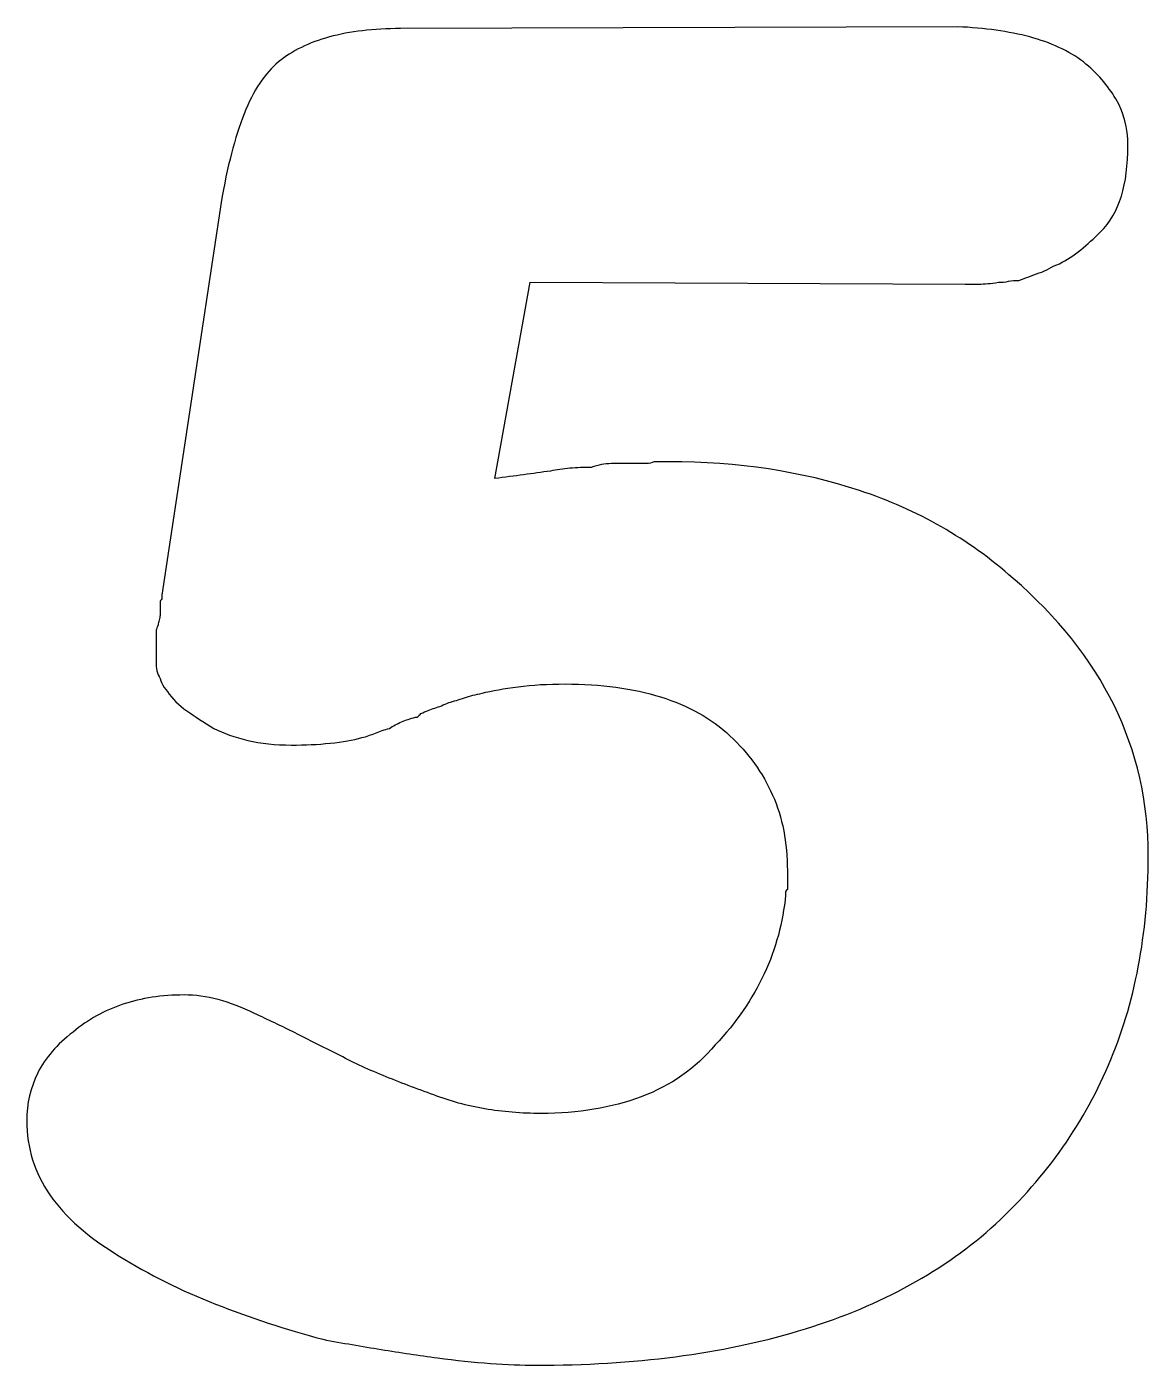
# Model space of a CAD drawing. Header units: millimetres. Extents: x -847 to 848, y -600 to 600.
# Drawn here: x -797.26 to -787.86, y 333.38 to 344.6 of the extents above; entities that cross this region are included whole.
import ezdxf

# ---------------------------------------------------------------- set-up
doc = ezdxf.new("R2010")
doc.units = ezdxf.units.MM
doc.header["$MEASUREMENT"] = 0

msp = doc.modelspace()

# ---------------------------------------------------------------- linework, layer by layer
at = {"color": 250}
msp.add_open_spline([(-793.042, 342.4595), (-793.042, 342.4595), (-793.3369, 340.8142), (-793.3369, 340.8142), (-793.3369, 340.8142), (-793.2541, 340.8245), (-793.1739, 340.8349), (-793.0963, 340.8452), (-793.0963, 340.8452), (-793.0187, 340.8556), (-792.9437, 340.8659), (-792.8712, 340.8763), (-792.8712, 340.8763), (-792.8195, 340.8866), (-792.7652, 340.8944), (-792.7082, 340.8996), (-792.7082, 340.8996), (-792.6513, 340.9047), (-792.5918, 340.9073), (-792.5297, 340.9073), (-792.5297, 340.9073), (-792.4987, 340.9177), (-792.4702, 340.9254), (-792.4444, 340.9306), (-792.4444, 340.9306), (-792.4185, 340.9358), (-792.39, 340.9384), (-792.359, 340.9384), (-792.359, 340.9384), (-792.3176, 340.9384), (-792.2788, 340.9384), (-792.2426, 340.9384), (-792.2426, 340.9384), (-792.2064, 340.9384), (-792.1676, 340.9384), (-792.1262, 340.9384), (-792.1262, 340.9384), (-792.1055, 340.9384), (-792.0848, 340.9384), (-792.0641, 340.9384), (-792.0641, 340.9384), (-792.0434, 340.9384), (-792.0227, 340.9435), (-792.002, 340.9539), (-792.002, 340.9539), (-791.9813, 340.9539), (-791.9606, 340.9539), (-791.9399, 340.9539), (-791.9399, 340.9539), (-791.9192, 340.9539), (-791.8985, 340.9539), (-791.8778, 340.9539), (-791.8778, 340.9539), (-791.2983, 340.9539), (-790.7654, 340.8737), (-790.279, 340.7133), (-790.279, 340.7133), (-789.7927, 340.5529), (-789.3632, 340.3071), (-788.9907, 339.976), (-788.9907, 339.976), (-788.6181, 339.6552), (-788.3362, 339.3008), (-788.1447, 338.9127), (-788.1447, 338.9127), (-787.9533, 338.5247), (-787.8576, 338.103), (-787.8576, 337.6477), (-787.8576, 337.6477), (-787.8576, 336.9957), (-787.9688, 336.4111), (-788.1913, 335.8937), (-788.1913, 335.8937), (-788.4138, 335.3762), (-788.7423, 334.9209), (-789.1769, 334.5277), (-789.1769, 334.5277), (-789.6116, 334.1448), (-790.1497, 333.8577), (-790.7913, 333.6662), (-790.7913, 333.6662), (-791.4328, 333.4748), (-792.1676, 333.3791), (-792.9954, 333.3791), (-792.9954, 333.3791), (-793.1092, 333.3791), (-793.236, 333.3842), (-793.3757, 333.3946), (-793.3757, 333.3946), (-793.5154, 333.4049), (-793.6629, 333.4204), (-793.8181, 333.4411), (-793.8181, 333.4411), (-793.9733, 333.4618), (-794.1311, 333.4851), (-794.2915, 333.511), (-794.2915, 333.511), (-794.4519, 333.5369), (-794.6149, 333.5653), (-794.7805, 333.5964), (-794.7805, 333.5964), (-795.0909, 333.6792), (-795.391, 333.7775), (-795.6807, 333.8913), (-795.6807, 333.8913), (-795.9705, 334.0051), (-796.2395, 334.1396), (-796.4879, 334.2949), (-796.4879, 334.2949), (-796.7466, 334.4501), (-796.9406, 334.6208), (-797.07, 334.8071), (-797.07, 334.8071), (-797.1993, 334.9934), (-797.264, 335.2003), (-797.264, 335.428), (-797.264, 335.428), (-797.264, 335.5729), (-797.233, 335.7074), (-797.1709, 335.8316), (-797.1709, 335.8316), (-797.1088, 335.9557), (-797.0105, 336.0696), (-796.876, 336.1731), (-796.876, 336.1731), (-796.7518, 336.2765), (-796.6121, 336.3541), (-796.4569, 336.4059), (-796.4569, 336.4059), (-796.3016, 336.4576), (-796.1309, 336.4835), (-795.9446, 336.4835), (-795.9446, 336.4835), (-795.8515, 336.4835), (-795.7558, 336.4706), (-795.6575, 336.4447), (-795.6575, 336.4447), (-795.5592, 336.4188), (-795.4583, 336.38), (-795.3548, 336.3283), (-795.3548, 336.3283), (-795.241, 336.2765), (-795.1271, 336.2222), (-795.0133, 336.1653), (-795.0133, 336.1653), (-794.8995, 336.1084), (-794.7805, 336.0489), (-794.6563, 335.9868), (-794.6563, 335.9868), (-794.5425, 335.9247), (-794.4157, 335.8652), (-794.276, 335.8083), (-794.276, 335.8083), (-794.1363, 335.7514), (-793.994, 335.697), (-793.8491, 335.6453), (-793.8491, 335.6453), (-793.7146, 335.5936), (-793.5723, 335.5548), (-793.4223, 335.5289), (-793.4223, 335.5289), (-793.2722, 335.503), (-793.1144, 335.4901), (-792.9488, 335.4901), (-792.9488, 335.4901), (-792.6384, 335.4901), (-792.359, 335.5366), (-792.1106, 335.6298), (-792.1106, 335.6298), (-791.8623, 335.7229), (-791.6553, 335.8678), (-791.4898, 336.0644), (-791.4898, 336.0644), (-791.3138, 336.2507), (-791.1767, 336.4499), (-791.0784, 336.662), (-791.0784, 336.662), (-790.9801, 336.8741), (-790.9206, 337.094), (-790.8999, 337.3217), (-790.8999, 337.3217), (-790.8999, 337.332), (-790.8999, 337.3398), (-790.8999, 337.345), (-790.8999, 337.345), (-790.8999, 337.3502), (-790.8947, 337.3579), (-790.8844, 337.3683), (-790.8844, 337.3683), (-790.8844, 337.3786), (-790.8844, 337.3864), (-790.8844, 337.3915), (-790.8844, 337.3915), (-790.8844, 337.3967), (-790.8844, 337.4045), (-790.8844, 337.4148), (-790.8844, 337.4148), (-790.8844, 337.4252), (-790.8844, 337.4355), (-790.8844, 337.4459), (-790.8844, 337.4459), (-790.8844, 337.4562), (-790.8844, 337.4666), (-790.8844, 337.4769), (-790.8844, 337.4769), (-790.8844, 337.4769), (-790.8844, 337.4821), (-790.8844, 337.4924), (-790.8844, 337.4924), (-790.8844, 337.5028), (-790.8844, 337.5131), (-790.8844, 337.5235), (-790.8844, 337.5235), (-790.8844, 337.7615), (-790.9258, 337.9736), (-791.0086, 338.1599), (-791.0086, 338.1599), (-791.0914, 338.3462), (-791.2104, 338.5117), (-791.3656, 338.6566), (-791.3656, 338.6566), (-791.5208, 338.8015), (-791.7148, 338.9101), (-791.9477, 338.9826), (-791.9477, 338.9826), (-792.1805, 339.055), (-792.447, 339.0912), (-792.7471, 339.0912), (-792.7471, 339.0912), (-792.8919, 339.0912), (-793.0239, 339.0835), (-793.1429, 339.0679), (-793.1429, 339.0679), (-793.2619, 339.0524), (-793.3628, 339.0343), (-793.4456, 339.0136), (-793.4456, 339.0136), (-793.4973, 339.0033), (-793.5464, 338.9903), (-793.593, 338.9748), (-793.593, 338.9748), (-793.6396, 338.9593), (-793.6836, 338.9464), (-793.725, 338.936), (-793.725, 338.936), (-793.7663, 338.9153), (-793.8051, 338.8998), (-793.8414, 338.8894), (-793.8414, 338.8894), (-793.8776, 338.8791), (-793.9164, 338.8636), (-793.9578, 338.8429), (-793.9578, 338.8429), (-793.9681, 338.8325), (-793.9759, 338.8248), (-793.9811, 338.8196), (-793.9811, 338.8196), (-793.9862, 338.8144), (-793.9888, 338.8118), (-793.9888, 338.8118), (-793.9888, 338.8118), (-793.9888, 338.8118), (-793.9888, 338.8118), (-793.9888, 338.8118), (-793.9888, 338.8118), (-793.9888, 338.8118), (-793.9888, 338.8118), (-793.9888, 338.8118), (-793.9888, 338.8118), (-793.9992, 338.8118), (-794.0044, 338.8118), (-794.0044, 338.8118), (-794.0044, 338.8118), (-794.0044, 338.8118), (-794.0044, 338.8118), (-794.0044, 338.8118), (-794.0044, 338.8118), (-794.0457, 338.8015), (-794.0845, 338.7885), (-794.1208, 338.773), (-794.1208, 338.773), (-794.157, 338.7575), (-794.1906, 338.7394), (-794.2217, 338.7187), (-794.2217, 338.7187), (-794.2631, 338.7083), (-794.3019, 338.6954), (-794.3381, 338.6799), (-794.3381, 338.6799), (-794.3743, 338.6644), (-794.4131, 338.6514), (-794.4545, 338.6411), (-794.4545, 338.6411), (-794.5269, 338.6204), (-794.6149, 338.6049), (-794.7184, 338.5945), (-794.7184, 338.5945), (-794.8219, 338.5842), (-794.9305, 338.579), (-795.0443, 338.579), (-795.0443, 338.579), (-795.1789, 338.579), (-795.3005, 338.5919), (-795.4091, 338.6178), (-795.4091, 338.6178), (-795.5178, 338.6437), (-795.6135, 338.6773), (-795.6963, 338.7187), (-795.6963, 338.7187), (-795.7791, 338.7704), (-795.8541, 338.8196), (-795.9213, 338.8662), (-795.9213, 338.8662), (-795.9886, 338.9127), (-796.0429, 338.967), (-796.0843, 339.0291), (-796.0843, 339.0291), (-796.105, 339.0498), (-796.1205, 339.0731), (-796.1309, 339.099), (-796.1309, 339.099), (-796.1412, 339.1249), (-796.1516, 339.1481), (-796.1619, 339.1688), (-796.1619, 339.1688), (-796.1723, 339.1895), (-796.1775, 339.2128), (-796.1775, 339.2387), (-796.1775, 339.2387), (-796.1775, 339.2646), (-796.1775, 339.2878), (-796.1775, 339.3085), (-796.1775, 339.3085), (-796.1775, 339.3396), (-796.1775, 339.3706), (-796.1775, 339.4017), (-796.1775, 339.4017), (-796.1775, 339.4327), (-796.1775, 339.4638), (-796.1775, 339.4948), (-796.1775, 339.4948), (-796.1775, 339.5155), (-796.1775, 339.531), (-796.1775, 339.5414), (-796.1775, 339.5414), (-796.1775, 339.5517), (-796.1723, 339.5672), (-796.1619, 339.5879), (-796.1619, 339.5879), (-796.1619, 339.5983), (-796.1593, 339.6112), (-796.1542, 339.6267), (-796.1542, 339.6267), (-796.149, 339.6423), (-796.1464, 339.6552), (-796.1464, 339.6655), (-796.1464, 339.6655), (-796.1464, 339.6655), (-796.1464, 339.6655), (-796.1464, 339.6655), (-796.1464, 339.6655), (-796.1464, 339.6655), (-796.1464, 339.6707), (-796.1464, 339.6811), (-796.1464, 339.6811), (-796.1464, 339.6811), (-796.1464, 339.6811), (-796.1464, 339.6811), (-796.1464, 339.6811), (-796.1464, 339.6811), (-796.1464, 339.6811), (-796.1464, 339.6811), (-796.1464, 339.6811), (-796.1464, 339.6811), (-796.1464, 339.6837), (-796.1464, 339.6888), (-796.1464, 339.6888), (-796.1464, 339.694), (-796.1464, 339.7018), (-796.1464, 339.7121), (-796.1464, 339.7121), (-796.1464, 339.7225), (-796.1464, 339.7328), (-796.1464, 339.7432), (-796.1464, 339.7432), (-796.1464, 339.7535), (-796.1464, 339.7639), (-796.1464, 339.7742), (-796.1464, 339.7742), (-796.1464, 339.7742), (-796.1464, 339.7768), (-796.1464, 339.782), (-796.1464, 339.782), (-796.1464, 339.7871), (-796.1412, 339.7949), (-796.1309, 339.8052), (-796.1309, 339.8052), (-796.1309, 339.8052), (-796.1309, 339.8078), (-796.1309, 339.813), (-796.1309, 339.813), (-796.1309, 339.8182), (-796.1309, 339.8259), (-796.1309, 339.8363), (-796.1309, 339.8363), (-796.1309, 339.8363), (-795.6342, 343.127), (-795.6342, 343.127), (-795.6342, 343.127), (-795.5824, 343.4271), (-795.5178, 343.6754), (-795.4402, 343.8721), (-795.4402, 343.8721), (-795.3625, 344.0687), (-795.2668, 344.2136), (-795.153, 344.3067), (-795.153, 344.3067), (-795.0392, 344.3998), (-794.8969, 344.4697), (-794.7261, 344.5162), (-794.7261, 344.5162), (-794.5554, 344.5628), (-794.3562, 344.5861), (-794.1285, 344.5861), (-794.1285, 344.5861), (-794.1285, 344.5861), (-789.4563, 344.6016), (-789.4563, 344.6016), (-789.4563, 344.6016), (-789.2287, 344.5913), (-789.0269, 344.5628), (-788.851, 344.5162), (-788.851, 344.5162), (-788.6751, 344.4697), (-788.525, 344.3998), (-788.4008, 344.3067), (-788.4008, 344.3067), (-788.287, 344.2136), (-788.1965, 344.1101), (-788.1292, 343.9962), (-788.1292, 343.9962), (-788.0619, 343.8824), (-788.0283, 343.7531), (-788.0283, 343.6082), (-788.0283, 343.6082), (-788.0283, 343.4426), (-788.0464, 343.3003), (-788.0826, 343.1813), (-788.0826, 343.1813), (-788.1188, 343.0623), (-788.1784, 342.9614), (-788.2611, 342.8786), (-788.2611, 342.8786), (-788.3129, 342.8269), (-788.3672, 342.7777), (-788.4241, 342.7312), (-788.4241, 342.7312), (-788.481, 342.6846), (-788.5405, 342.6458), (-788.6026, 342.6148), (-788.6026, 342.6148), (-788.6337, 342.6044), (-788.6621, 342.5915), (-788.688, 342.576), (-788.688, 342.576), (-788.7139, 342.5604), (-788.7423, 342.5475), (-788.7734, 342.5372), (-788.7734, 342.5372), (-788.8044, 342.5268), (-788.8329, 342.5165), (-788.8587, 342.5061), (-788.8587, 342.5061), (-788.8846, 342.4958), (-788.9131, 342.4854), (-788.9441, 342.4751), (-788.9441, 342.4751), (-788.9752, 342.4751), (-789.0036, 342.4725), (-789.0295, 342.4673), (-789.0295, 342.4673), (-789.0554, 342.4621), (-789.0838, 342.4595), (-789.1149, 342.4595), (-789.1149, 342.4595), (-789.1769, 342.4492), (-789.2313, 342.444), (-789.2778, 342.444), (-789.2778, 342.444), (-789.3244, 342.444), (-789.3632, 342.444), (-789.3943, 342.444), (-789.3943, 342.444), (-789.3943, 342.444), (-793.042, 342.4595), (-793.042, 342.4595), (-793.042, 342.4595), (-793.042, 342.4595), (-793.042, 342.4595), (-793.042, 342.4595)], degree=3, knots=[0, 0, 0, 0, 0.008, 0.008, 0.008, 0.008, 0.016, 0.016, 0.016, 0.016, 0.024, 0.024, 0.024, 0.024, 0.032, 0.032, 0.032, 0.032, 0.04, 0.04, 0.04, 0.04, 0.048, 0.048, 0.048, 0.048, 0.056, 0.056, 0.056, 0.056, 0.064, 0.064, 0.064, 0.064, 0.072, 0.072, 0.072, 0.072, 0.08, 0.08, 0.08, 0.08, 0.088, 0.088, 0.088, 0.088, 0.096, 0.096, 0.096, 0.096, 0.104, 0.104, 0.104, 0.104, 0.112, 0.112, 0.112, 0.112, 0.12, 0.12, 0.12, 0.12, 0.128, 0.128, 0.128, 0.128, 0.136, 0.136, 0.136, 0.136, 0.144, 0.144, 0.144, 0.144, 0.152, 0.152, 0.152, 0.152, 0.16, 0.16, 0.16, 0.16, 0.168, 0.168, 0.168, 0.168, 0.176, 0.176, 0.176, 0.176, 0.184, 0.184, 0.184, 0.184, 0.192, 0.192, 0.192, 0.192, 0.2, 0.2, 0.2, 0.2, 0.208, 0.208, 0.208, 0.208, 0.216, 0.216, 0.216, 0.216, 0.224, 0.224, 0.224, 0.224, 0.232, 0.232, 0.232, 0.232, 0.24, 0.24, 0.24, 0.24, 0.248, 0.248, 0.248, 0.248, 0.256, 0.256, 0.256, 0.256, 0.264, 0.264, 0.264, 0.264, 0.272, 0.272, 0.272, 0.272, 0.28, 0.28, 0.28, 0.28, 0.288, 0.288, 0.288, 0.288, 0.296, 0.296, 0.296, 0.296, 0.304, 0.304, 0.304, 0.304, 0.312, 0.312, 0.312, 0.312, 0.32, 0.32, 0.32, 0.32, 0.328, 0.328, 0.328, 0.328, 0.336, 0.336, 0.336, 0.336, 0.344, 0.344, 0.344, 0.344, 0.352, 0.352, 0.352, 0.352, 0.36, 0.36, 0.36, 0.36, 0.368, 0.368, 0.368, 0.368, 0.376, 0.376, 0.376, 0.376, 0.384, 0.384, 0.384, 0.384, 0.392, 0.392, 0.392, 0.392, 0.4, 0.4, 0.4, 0.4, 0.408, 0.408, 0.408, 0.408, 0.416, 0.416, 0.416, 0.416, 0.424, 0.424, 0.424, 0.424, 0.432, 0.432, 0.432, 0.432, 0.44, 0.44, 0.44, 0.44, 0.448, 0.448, 0.448, 0.448, 0.456, 0.456, 0.456, 0.456, 0.464, 0.464, 0.464, 0.464, 0.472, 0.472, 0.472, 0.472, 0.48, 0.48, 0.48, 0.48, 0.488, 0.488, 0.488, 0.488, 0.496, 0.496, 0.496, 0.496, 0.504, 0.504, 0.504, 0.504, 0.512, 0.512, 0.512, 0.512, 0.52, 0.52, 0.52, 0.52, 0.528, 0.528, 0.528, 0.528, 0.536, 0.536, 0.536, 0.536, 0.544, 0.544, 0.544, 0.544, 0.552, 0.552, 0.552, 0.552, 0.56, 0.56, 0.56, 0.56, 0.568, 0.568, 0.568, 0.568, 0.576, 0.576, 0.576, 0.576, 0.584, 0.584, 0.584, 0.584, 0.592, 0.592, 0.592, 0.592, 0.6, 0.6, 0.6, 0.6, 0.608, 0.608, 0.608, 0.608, 0.616, 0.616, 0.616, 0.616, 0.624, 0.624, 0.624, 0.624, 0.632, 0.632, 0.632, 0.632, 0.64, 0.64, 0.64, 0.64, 0.648, 0.648, 0.648, 0.648, 0.656, 0.656, 0.656, 0.656, 0.664, 0.664, 0.664, 0.664, 0.672, 0.672, 0.672, 0.672, 0.68, 0.68, 0.68, 0.68, 0.688, 0.688, 0.688, 0.688, 0.696, 0.696, 0.696, 0.696, 0.704, 0.704, 0.704, 0.704, 0.712, 0.712, 0.712, 0.712, 0.72, 0.72, 0.72, 0.72, 0.728, 0.728, 0.728, 0.728, 0.736, 0.736, 0.736, 0.736, 0.744, 0.744, 0.744, 0.744, 0.752, 0.752, 0.752, 0.752, 0.76, 0.76, 0.76, 0.76, 0.768, 0.768, 0.768, 0.768, 0.776, 0.776, 0.776, 0.776, 0.784, 0.784, 0.784, 0.784, 0.792, 0.792, 0.792, 0.792, 0.8, 0.8, 0.8, 0.8, 0.808, 0.808, 0.808, 0.808, 0.816, 0.816, 0.816, 0.816, 0.824, 0.824, 0.824, 0.824, 0.832, 0.832, 0.832, 0.832, 0.84, 0.84, 0.84, 0.84, 0.848, 0.848, 0.848, 0.848, 0.856, 0.856, 0.856, 0.856, 0.864, 0.864, 0.864, 0.864, 0.872, 0.872, 0.872, 0.872, 0.88, 0.88, 0.88, 0.88, 0.888, 0.888, 0.888, 0.888, 0.896, 0.896, 0.896, 0.896, 0.904, 0.904, 0.904, 0.904, 0.912, 0.912, 0.912, 0.912, 0.92, 0.92, 0.92, 0.92, 0.928, 0.928, 0.928, 0.928, 0.936, 0.936, 0.936, 0.936, 0.944, 0.944, 0.944, 0.944, 0.952, 0.952, 0.952, 0.952, 0.96, 0.96, 0.96, 0.96, 0.968, 0.968, 0.968, 0.968, 0.976, 0.976, 0.976, 0.976, 0.984, 0.984, 0.984, 0.984, 0.992, 0.992, 0.992, 0.992, 1, 1, 1, 1], dxfattribs=at)
at = {"color": 250, "lineweight": 5}
msp.add_open_spline([(-793.042, 342.4595), (-793.042, 342.4595), (-793.3369, 340.8142), (-793.3369, 340.8142), (-793.3369, 340.8142), (-793.2541, 340.8245), (-793.1739, 340.8349), (-793.0963, 340.8452), (-793.0963, 340.8452), (-793.0187, 340.8556), (-792.9437, 340.8659), (-792.8712, 340.8763), (-792.8712, 340.8763), (-792.8195, 340.8866), (-792.7652, 340.8944), (-792.7082, 340.8996), (-792.7082, 340.8996), (-792.6513, 340.9047), (-792.5918, 340.9073), (-792.5297, 340.9073), (-792.5297, 340.9073), (-792.4987, 340.9177), (-792.4702, 340.9254), (-792.4444, 340.9306), (-792.4444, 340.9306), (-792.4185, 340.9358), (-792.39, 340.9384), (-792.359, 340.9384), (-792.359, 340.9384), (-792.3176, 340.9384), (-792.2788, 340.9384), (-792.2426, 340.9384), (-792.2426, 340.9384), (-792.2064, 340.9384), (-792.1676, 340.9384), (-792.1262, 340.9384), (-792.1262, 340.9384), (-792.1055, 340.9384), (-792.0848, 340.9384), (-792.0641, 340.9384), (-792.0641, 340.9384), (-792.0434, 340.9384), (-792.0227, 340.9435), (-792.002, 340.9539), (-792.002, 340.9539), (-791.9813, 340.9539), (-791.9606, 340.9539), (-791.9399, 340.9539), (-791.9399, 340.9539), (-791.9192, 340.9539), (-791.8985, 340.9539), (-791.8778, 340.9539), (-791.8778, 340.9539), (-791.2983, 340.9539), (-790.7654, 340.8737), (-790.279, 340.7133), (-790.279, 340.7133), (-789.7927, 340.5529), (-789.3632, 340.3071), (-788.9907, 339.976), (-788.9907, 339.976), (-788.6181, 339.6552), (-788.3362, 339.3008), (-788.1447, 338.9127), (-788.1447, 338.9127), (-787.9533, 338.5247), (-787.8576, 338.103), (-787.8576, 337.6477), (-787.8576, 337.6477), (-787.8576, 336.9957), (-787.9688, 336.4111), (-788.1913, 335.8937), (-788.1913, 335.8937), (-788.4138, 335.3762), (-788.7423, 334.9209), (-789.1769, 334.5277), (-789.1769, 334.5277), (-789.6116, 334.1448), (-790.1497, 333.8577), (-790.7913, 333.6662), (-790.7913, 333.6662), (-791.4328, 333.4748), (-792.1676, 333.3791), (-792.9954, 333.3791), (-792.9954, 333.3791), (-793.1092, 333.3791), (-793.236, 333.3842), (-793.3757, 333.3946), (-793.3757, 333.3946), (-793.5154, 333.4049), (-793.6629, 333.4204), (-793.8181, 333.4411), (-793.8181, 333.4411), (-793.9733, 333.4618), (-794.1311, 333.4851), (-794.2915, 333.511), (-794.2915, 333.511), (-794.4519, 333.5369), (-794.6149, 333.5653), (-794.7805, 333.5964), (-794.7805, 333.5964), (-795.0909, 333.6792), (-795.391, 333.7775), (-795.6807, 333.8913), (-795.6807, 333.8913), (-795.9705, 334.0051), (-796.2395, 334.1396), (-796.4879, 334.2949), (-796.4879, 334.2949), (-796.7466, 334.4501), (-796.9406, 334.6208), (-797.07, 334.8071), (-797.07, 334.8071), (-797.1993, 334.9934), (-797.264, 335.2003), (-797.264, 335.428), (-797.264, 335.428), (-797.264, 335.5729), (-797.233, 335.7074), (-797.1709, 335.8316), (-797.1709, 335.8316), (-797.1088, 335.9557), (-797.0105, 336.0696), (-796.876, 336.1731), (-796.876, 336.1731), (-796.7518, 336.2765), (-796.6121, 336.3541), (-796.4569, 336.4059), (-796.4569, 336.4059), (-796.3016, 336.4576), (-796.1309, 336.4835), (-795.9446, 336.4835), (-795.9446, 336.4835), (-795.8515, 336.4835), (-795.7558, 336.4706), (-795.6575, 336.4447), (-795.6575, 336.4447), (-795.5592, 336.4188), (-795.4583, 336.38), (-795.3548, 336.3283), (-795.3548, 336.3283), (-795.241, 336.2765), (-795.1271, 336.2222), (-795.0133, 336.1653), (-795.0133, 336.1653), (-794.8995, 336.1084), (-794.7805, 336.0489), (-794.6563, 335.9868), (-794.6563, 335.9868), (-794.5425, 335.9247), (-794.4157, 335.8652), (-794.276, 335.8083), (-794.276, 335.8083), (-794.1363, 335.7514), (-793.994, 335.697), (-793.8491, 335.6453), (-793.8491, 335.6453), (-793.7146, 335.5936), (-793.5723, 335.5548), (-793.4223, 335.5289), (-793.4223, 335.5289), (-793.2722, 335.503), (-793.1144, 335.4901), (-792.9488, 335.4901), (-792.9488, 335.4901), (-792.6384, 335.4901), (-792.359, 335.5366), (-792.1106, 335.6298), (-792.1106, 335.6298), (-791.8623, 335.7229), (-791.6553, 335.8678), (-791.4898, 336.0644), (-791.4898, 336.0644), (-791.3138, 336.2507), (-791.1767, 336.4499), (-791.0784, 336.662), (-791.0784, 336.662), (-790.9801, 336.8741), (-790.9206, 337.094), (-790.8999, 337.3217), (-790.8999, 337.3217), (-790.8999, 337.332), (-790.8999, 337.3398), (-790.8999, 337.345), (-790.8999, 337.345), (-790.8999, 337.3502), (-790.8947, 337.3579), (-790.8844, 337.3683), (-790.8844, 337.3683), (-790.8844, 337.3786), (-790.8844, 337.3864), (-790.8844, 337.3915), (-790.8844, 337.3915), (-790.8844, 337.3967), (-790.8844, 337.4045), (-790.8844, 337.4148), (-790.8844, 337.4148), (-790.8844, 337.4252), (-790.8844, 337.4355), (-790.8844, 337.4459), (-790.8844, 337.4459), (-790.8844, 337.4562), (-790.8844, 337.4666), (-790.8844, 337.4769), (-790.8844, 337.4769), (-790.8844, 337.4769), (-790.8844, 337.4821), (-790.8844, 337.4924), (-790.8844, 337.4924), (-790.8844, 337.5028), (-790.8844, 337.5131), (-790.8844, 337.5235), (-790.8844, 337.5235), (-790.8844, 337.7615), (-790.9258, 337.9736), (-791.0086, 338.1599), (-791.0086, 338.1599), (-791.0914, 338.3462), (-791.2104, 338.5117), (-791.3656, 338.6566), (-791.3656, 338.6566), (-791.5208, 338.8015), (-791.7148, 338.9101), (-791.9477, 338.9826), (-791.9477, 338.9826), (-792.1805, 339.055), (-792.447, 339.0912), (-792.7471, 339.0912), (-792.7471, 339.0912), (-792.8919, 339.0912), (-793.0239, 339.0835), (-793.1429, 339.0679), (-793.1429, 339.0679), (-793.2619, 339.0524), (-793.3628, 339.0343), (-793.4456, 339.0136), (-793.4456, 339.0136), (-793.4973, 339.0033), (-793.5464, 338.9903), (-793.593, 338.9748), (-793.593, 338.9748), (-793.6396, 338.9593), (-793.6836, 338.9464), (-793.725, 338.936), (-793.725, 338.936), (-793.7663, 338.9153), (-793.8051, 338.8998), (-793.8414, 338.8894), (-793.8414, 338.8894), (-793.8776, 338.8791), (-793.9164, 338.8636), (-793.9578, 338.8429), (-793.9578, 338.8429), (-793.9681, 338.8325), (-793.9759, 338.8248), (-793.9811, 338.8196), (-793.9811, 338.8196), (-793.9862, 338.8144), (-793.9888, 338.8118), (-793.9888, 338.8118), (-793.9888, 338.8118), (-793.9888, 338.8118), (-793.9888, 338.8118), (-793.9888, 338.8118), (-793.9888, 338.8118), (-793.9888, 338.8118), (-793.9888, 338.8118), (-793.9888, 338.8118), (-793.9888, 338.8118), (-793.9992, 338.8118), (-794.0044, 338.8118), (-794.0044, 338.8118), (-794.0044, 338.8118), (-794.0044, 338.8118), (-794.0044, 338.8118), (-794.0044, 338.8118), (-794.0044, 338.8118), (-794.0457, 338.8015), (-794.0845, 338.7885), (-794.1208, 338.773), (-794.1208, 338.773), (-794.157, 338.7575), (-794.1906, 338.7394), (-794.2217, 338.7187), (-794.2217, 338.7187), (-794.2631, 338.7083), (-794.3019, 338.6954), (-794.3381, 338.6799), (-794.3381, 338.6799), (-794.3743, 338.6644), (-794.4131, 338.6514), (-794.4545, 338.6411), (-794.4545, 338.6411), (-794.5269, 338.6204), (-794.6149, 338.6049), (-794.7184, 338.5945), (-794.7184, 338.5945), (-794.8219, 338.5842), (-794.9305, 338.579), (-795.0443, 338.579), (-795.0443, 338.579), (-795.1789, 338.579), (-795.3005, 338.5919), (-795.4091, 338.6178), (-795.4091, 338.6178), (-795.5178, 338.6437), (-795.6135, 338.6773), (-795.6963, 338.7187), (-795.6963, 338.7187), (-795.7791, 338.7704), (-795.8541, 338.8196), (-795.9213, 338.8662), (-795.9213, 338.8662), (-795.9886, 338.9127), (-796.0429, 338.967), (-796.0843, 339.0291), (-796.0843, 339.0291), (-796.105, 339.0498), (-796.1205, 339.0731), (-796.1309, 339.099), (-796.1309, 339.099), (-796.1412, 339.1249), (-796.1516, 339.1481), (-796.1619, 339.1688), (-796.1619, 339.1688), (-796.1723, 339.1895), (-796.1775, 339.2128), (-796.1775, 339.2387), (-796.1775, 339.2387), (-796.1775, 339.2646), (-796.1775, 339.2878), (-796.1775, 339.3085), (-796.1775, 339.3085), (-796.1775, 339.3396), (-796.1775, 339.3706), (-796.1775, 339.4017), (-796.1775, 339.4017), (-796.1775, 339.4327), (-796.1775, 339.4638), (-796.1775, 339.4948), (-796.1775, 339.4948), (-796.1775, 339.5155), (-796.1775, 339.531), (-796.1775, 339.5414), (-796.1775, 339.5414), (-796.1775, 339.5517), (-796.1723, 339.5672), (-796.1619, 339.5879), (-796.1619, 339.5879), (-796.1619, 339.5983), (-796.1593, 339.6112), (-796.1542, 339.6267), (-796.1542, 339.6267), (-796.149, 339.6423), (-796.1464, 339.6552), (-796.1464, 339.6655), (-796.1464, 339.6655), (-796.1464, 339.6655), (-796.1464, 339.6655), (-796.1464, 339.6655), (-796.1464, 339.6655), (-796.1464, 339.6655), (-796.1464, 339.6707), (-796.1464, 339.6811), (-796.1464, 339.6811), (-796.1464, 339.6811), (-796.1464, 339.6811), (-796.1464, 339.6811), (-796.1464, 339.6811), (-796.1464, 339.6811), (-796.1464, 339.6811), (-796.1464, 339.6811), (-796.1464, 339.6811), (-796.1464, 339.6811), (-796.1464, 339.6837), (-796.1464, 339.6888), (-796.1464, 339.6888), (-796.1464, 339.694), (-796.1464, 339.7018), (-796.1464, 339.7121), (-796.1464, 339.7121), (-796.1464, 339.7225), (-796.1464, 339.7328), (-796.1464, 339.7432), (-796.1464, 339.7432), (-796.1464, 339.7535), (-796.1464, 339.7639), (-796.1464, 339.7742), (-796.1464, 339.7742), (-796.1464, 339.7742), (-796.1464, 339.7768), (-796.1464, 339.782), (-796.1464, 339.782), (-796.1464, 339.7871), (-796.1412, 339.7949), (-796.1309, 339.8052), (-796.1309, 339.8052), (-796.1309, 339.8052), (-796.1309, 339.8078), (-796.1309, 339.813), (-796.1309, 339.813), (-796.1309, 339.8182), (-796.1309, 339.8259), (-796.1309, 339.8363), (-796.1309, 339.8363), (-796.1309, 339.8363), (-795.6342, 343.127), (-795.6342, 343.127), (-795.6342, 343.127), (-795.5824, 343.4271), (-795.5178, 343.6754), (-795.4402, 343.8721), (-795.4402, 343.8721), (-795.3625, 344.0687), (-795.2668, 344.2136), (-795.153, 344.3067), (-795.153, 344.3067), (-795.0392, 344.3998), (-794.8969, 344.4697), (-794.7261, 344.5162), (-794.7261, 344.5162), (-794.5554, 344.5628), (-794.3562, 344.5861), (-794.1285, 344.5861), (-794.1285, 344.5861), (-794.1285, 344.5861), (-789.4563, 344.6016), (-789.4563, 344.6016), (-789.4563, 344.6016), (-789.2287, 344.5913), (-789.0269, 344.5628), (-788.851, 344.5162), (-788.851, 344.5162), (-788.6751, 344.4697), (-788.525, 344.3998), (-788.4008, 344.3067), (-788.4008, 344.3067), (-788.287, 344.2136), (-788.1965, 344.1101), (-788.1292, 343.9962), (-788.1292, 343.9962), (-788.0619, 343.8824), (-788.0283, 343.7531), (-788.0283, 343.6082), (-788.0283, 343.6082), (-788.0283, 343.4426), (-788.0464, 343.3003), (-788.0826, 343.1813), (-788.0826, 343.1813), (-788.1188, 343.0623), (-788.1784, 342.9614), (-788.2611, 342.8786), (-788.2611, 342.8786), (-788.3129, 342.8269), (-788.3672, 342.7777), (-788.4241, 342.7312), (-788.4241, 342.7312), (-788.481, 342.6846), (-788.5405, 342.6458), (-788.6026, 342.6148), (-788.6026, 342.6148), (-788.6337, 342.6044), (-788.6621, 342.5915), (-788.688, 342.576), (-788.688, 342.576), (-788.7139, 342.5604), (-788.7423, 342.5475), (-788.7734, 342.5372), (-788.7734, 342.5372), (-788.8044, 342.5268), (-788.8329, 342.5165), (-788.8587, 342.5061), (-788.8587, 342.5061), (-788.8846, 342.4958), (-788.9131, 342.4854), (-788.9441, 342.4751), (-788.9441, 342.4751), (-788.9752, 342.4751), (-789.0036, 342.4725), (-789.0295, 342.4673), (-789.0295, 342.4673), (-789.0554, 342.4621), (-789.0838, 342.4595), (-789.1149, 342.4595), (-789.1149, 342.4595), (-789.1769, 342.4492), (-789.2313, 342.444), (-789.2778, 342.444), (-789.2778, 342.444), (-789.3244, 342.444), (-789.3632, 342.444), (-789.3943, 342.444), (-789.3943, 342.444), (-789.3943, 342.444), (-793.042, 342.4595), (-793.042, 342.4595), (-793.042, 342.4595), (-793.042, 342.4595), (-793.042, 342.4595), (-793.042, 342.4595)], degree=3, knots=[0, 0, 0, 0, 0.008, 0.008, 0.008, 0.008, 0.016, 0.016, 0.016, 0.016, 0.024, 0.024, 0.024, 0.024, 0.032, 0.032, 0.032, 0.032, 0.04, 0.04, 0.04, 0.04, 0.048, 0.048, 0.048, 0.048, 0.056, 0.056, 0.056, 0.056, 0.064, 0.064, 0.064, 0.064, 0.072, 0.072, 0.072, 0.072, 0.08, 0.08, 0.08, 0.08, 0.088, 0.088, 0.088, 0.088, 0.096, 0.096, 0.096, 0.096, 0.104, 0.104, 0.104, 0.104, 0.112, 0.112, 0.112, 0.112, 0.12, 0.12, 0.12, 0.12, 0.128, 0.128, 0.128, 0.128, 0.136, 0.136, 0.136, 0.136, 0.144, 0.144, 0.144, 0.144, 0.152, 0.152, 0.152, 0.152, 0.16, 0.16, 0.16, 0.16, 0.168, 0.168, 0.168, 0.168, 0.176, 0.176, 0.176, 0.176, 0.184, 0.184, 0.184, 0.184, 0.192, 0.192, 0.192, 0.192, 0.2, 0.2, 0.2, 0.2, 0.208, 0.208, 0.208, 0.208, 0.216, 0.216, 0.216, 0.216, 0.224, 0.224, 0.224, 0.224, 0.232, 0.232, 0.232, 0.232, 0.24, 0.24, 0.24, 0.24, 0.248, 0.248, 0.248, 0.248, 0.256, 0.256, 0.256, 0.256, 0.264, 0.264, 0.264, 0.264, 0.272, 0.272, 0.272, 0.272, 0.28, 0.28, 0.28, 0.28, 0.288, 0.288, 0.288, 0.288, 0.296, 0.296, 0.296, 0.296, 0.304, 0.304, 0.304, 0.304, 0.312, 0.312, 0.312, 0.312, 0.32, 0.32, 0.32, 0.32, 0.328, 0.328, 0.328, 0.328, 0.336, 0.336, 0.336, 0.336, 0.344, 0.344, 0.344, 0.344, 0.352, 0.352, 0.352, 0.352, 0.36, 0.36, 0.36, 0.36, 0.368, 0.368, 0.368, 0.368, 0.376, 0.376, 0.376, 0.376, 0.384, 0.384, 0.384, 0.384, 0.392, 0.392, 0.392, 0.392, 0.4, 0.4, 0.4, 0.4, 0.408, 0.408, 0.408, 0.408, 0.416, 0.416, 0.416, 0.416, 0.424, 0.424, 0.424, 0.424, 0.432, 0.432, 0.432, 0.432, 0.44, 0.44, 0.44, 0.44, 0.448, 0.448, 0.448, 0.448, 0.456, 0.456, 0.456, 0.456, 0.464, 0.464, 0.464, 0.464, 0.472, 0.472, 0.472, 0.472, 0.48, 0.48, 0.48, 0.48, 0.488, 0.488, 0.488, 0.488, 0.496, 0.496, 0.496, 0.496, 0.504, 0.504, 0.504, 0.504, 0.512, 0.512, 0.512, 0.512, 0.52, 0.52, 0.52, 0.52, 0.528, 0.528, 0.528, 0.528, 0.536, 0.536, 0.536, 0.536, 0.544, 0.544, 0.544, 0.544, 0.552, 0.552, 0.552, 0.552, 0.56, 0.56, 0.56, 0.56, 0.568, 0.568, 0.568, 0.568, 0.576, 0.576, 0.576, 0.576, 0.584, 0.584, 0.584, 0.584, 0.592, 0.592, 0.592, 0.592, 0.6, 0.6, 0.6, 0.6, 0.608, 0.608, 0.608, 0.608, 0.616, 0.616, 0.616, 0.616, 0.624, 0.624, 0.624, 0.624, 0.632, 0.632, 0.632, 0.632, 0.64, 0.64, 0.64, 0.64, 0.648, 0.648, 0.648, 0.648, 0.656, 0.656, 0.656, 0.656, 0.664, 0.664, 0.664, 0.664, 0.672, 0.672, 0.672, 0.672, 0.68, 0.68, 0.68, 0.68, 0.688, 0.688, 0.688, 0.688, 0.696, 0.696, 0.696, 0.696, 0.704, 0.704, 0.704, 0.704, 0.712, 0.712, 0.712, 0.712, 0.72, 0.72, 0.72, 0.72, 0.728, 0.728, 0.728, 0.728, 0.736, 0.736, 0.736, 0.736, 0.744, 0.744, 0.744, 0.744, 0.752, 0.752, 0.752, 0.752, 0.76, 0.76, 0.76, 0.76, 0.768, 0.768, 0.768, 0.768, 0.776, 0.776, 0.776, 0.776, 0.784, 0.784, 0.784, 0.784, 0.792, 0.792, 0.792, 0.792, 0.8, 0.8, 0.8, 0.8, 0.808, 0.808, 0.808, 0.808, 0.816, 0.816, 0.816, 0.816, 0.824, 0.824, 0.824, 0.824, 0.832, 0.832, 0.832, 0.832, 0.84, 0.84, 0.84, 0.84, 0.848, 0.848, 0.848, 0.848, 0.856, 0.856, 0.856, 0.856, 0.864, 0.864, 0.864, 0.864, 0.872, 0.872, 0.872, 0.872, 0.88, 0.88, 0.88, 0.88, 0.888, 0.888, 0.888, 0.888, 0.896, 0.896, 0.896, 0.896, 0.904, 0.904, 0.904, 0.904, 0.912, 0.912, 0.912, 0.912, 0.92, 0.92, 0.92, 0.92, 0.928, 0.928, 0.928, 0.928, 0.936, 0.936, 0.936, 0.936, 0.944, 0.944, 0.944, 0.944, 0.952, 0.952, 0.952, 0.952, 0.96, 0.96, 0.96, 0.96, 0.968, 0.968, 0.968, 0.968, 0.976, 0.976, 0.976, 0.976, 0.984, 0.984, 0.984, 0.984, 0.992, 0.992, 0.992, 0.992, 1, 1, 1, 1], dxfattribs=at)

doc.saveas('drawing.dxf')
